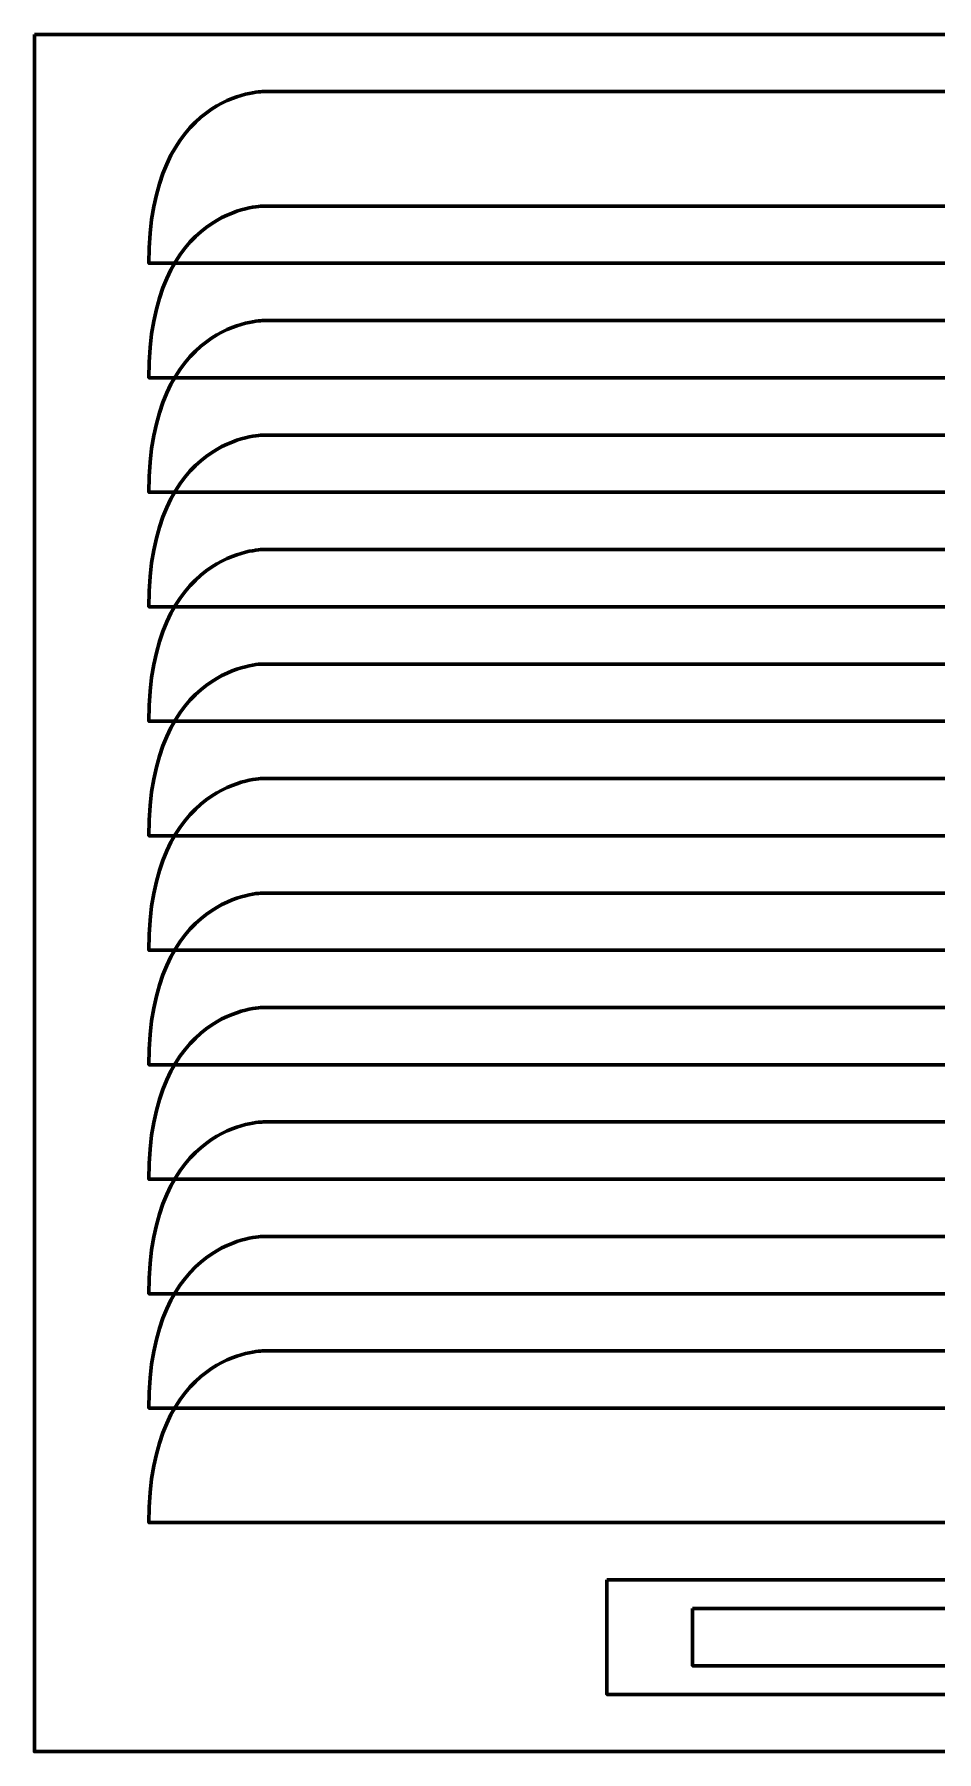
# Model space of a CAD drawing. Header units: millimetres. Extents: x -116965 to 323937, y 291661 to 566926.
# Drawn here: x -46919.1 to -46780.4, y 341448.8 to 341712.8 of the extents above; entities that cross this region are included whole.
import ezdxf

# ---------------------------------------------------------------- set-up
doc = ezdxf.new("R2010")
doc.units = ezdxf.units.MM
doc.layers.get('0').update_dxf_attribs({"lineweight": 18})
doc.layers.add('C00-00-00', color=7, linetype='Continuous')

# ---------------------------------------------------------------- blocks, each defined once
blk = doc.blocks.new('fan1')
at = {"layer": 'C00-00-00', "lineweight": 60}
for points in [[(66482.46, 350162.92), (66746.42, 350162.92), (66746.42, 349898.96), (66482.46, 349898.96)], [(66570.45, 349925.36), (66658.44, 349925.36), (66658.44, 349907.76), (66570.45, 349907.76)], [(66583.64, 349920.96), (66645.23, 349920.96), (66645.23, 349912.16), (66583.64, 349912.16)]]:
    blk.add_lwpolyline(points, close=True, dxfattribs=at)
for points in [[(66622.48, 350127.73), (66619.8, 350127.73), (66617.12, 350127.73), (66614.44, 350127.73), (66611.76, 350127.73), (66609.08, 350127.73), (66606.4, 350127.73), (66603.73, 350127.73), (66601.06, 350127.73), (66598.4, 350127.73), (66595.75, 350127.73), (66593.1, 350127.73), (66590.47, 350127.73), (66587.85, 350127.73), (66585.24, 350127.73), (66582.65, 350127.73), (66580.07, 350127.73), (66577.51, 350127.73), (66574.96, 350127.73), (66572.44, 350127.73), (66569.94, 350127.73), (66567.46, 350127.73), (66565, 350127.73), (66562.57, 350127.73), (66560.16, 350127.73), (66557.78, 350127.73), (66555.43, 350127.73), (66553.12, 350127.73), (66550.83, 350127.73), (66548.57, 350127.73), (66546.35, 350127.73), (66544.17, 350127.73), (66542.02, 350127.73), (66539.9, 350127.73), (66537.83, 350127.73), (66535.8, 350127.73), (66533.81, 350127.73), (66531.87, 350127.73), (66529.96, 350127.73), (66528.11, 350127.73), (66526.3, 350127.73), (66524.54, 350127.73), (66522.83, 350127.73), (66521.17, 350127.73), (66519.56, 350127.73), (66518.01, 350127.73), (66516.51, 350127.73), (66515.07, 350127.73), (66513.68, 350127.73), (66512.36, 350127.73), (66511.09, 350127.73), (66509.89, 350127.73), (66508.75, 350127.73), (66507.67, 350127.73), (66506.66, 350127.73), (66505.71, 350127.73), (66504.84, 350127.73), (66504.03, 350127.73), (66503.29, 350127.73), (66502.63, 350127.73), (66502.03, 350127.73), (66501.52, 350127.73), (66501.08, 350127.73), (66500.71, 350127.73), (66500.43, 350127.73), (66500.22, 350127.73), (66500.1, 350127.73), (66500.06, 350127.73), (66500.11, 350130.13), (66500.25, 350132.38), (66500.49, 350134.48), (66500.81, 350136.44), (66501.21, 350138.27), (66501.68, 350139.97), (66502.21, 350141.54), (66502.81, 350142.99), (66503.45, 350144.33), (66504.14, 350145.55), (66504.87, 350146.67), (66505.62, 350147.68), (66506.41, 350148.6), (66507.21, 350149.43), (66508.03, 350150.17), (66508.86, 350150.83), (66509.68, 350151.41), (66510.5, 350151.92), (66511.3, 350152.36), (66512.09, 350152.74), (66512.85, 350153.06), (66513.57, 350153.32), (66514.26, 350153.54), (66514.9, 350153.72), (66515.5, 350153.85), (66516.03, 350153.95), (66516.5, 350154.03), (66516.9, 350154.08), (66517.22, 350154.11), (66517.46, 350154.12), (66517.6, 350154.13), (66517.65, 350154.13), (66517.79, 350154.13), (66518.21, 350154.13), (66518.89, 350154.13), (66519.83, 350154.13), (66521.01, 350154.13), (66522.44, 350154.13), (66524.09, 350154.13), (66525.97, 350154.13), (66528.06, 350154.13), (66530.35, 350154.13), (66532.84, 350154.13), (66535.52, 350154.13), (66538.37, 350154.13), (66541.39, 350154.13), (66544.57, 350154.13), (66547.9, 350154.13), (66551.37, 350154.13), (66554.98, 350154.13), (66558.7, 350154.13), (66562.55, 350154.13), (66566.5, 350154.13), (66570.55, 350154.13), (66574.68, 350154.13), (66578.9, 350154.13), (66583.19, 350154.13), (66587.54, 350154.13), (66591.94, 350154.13), (66596.39, 350154.13), (66600.87, 350154.13), (66605.38, 350154.13), (66609.9, 350154.13), (66614.44, 350154.13), (66618.97, 350154.13), (66623.5, 350154.13)], [(66622.48, 350110.13), (66619.8, 350110.13), (66617.12, 350110.13), (66614.44, 350110.13), (66611.76, 350110.13), (66609.08, 350110.13), (66606.4, 350110.13), (66603.73, 350110.13), (66601.06, 350110.13), (66598.4, 350110.13), (66595.75, 350110.13), (66593.1, 350110.13), (66590.47, 350110.13), (66587.85, 350110.13), (66585.24, 350110.13), (66582.65, 350110.13), (66580.07, 350110.13), (66577.51, 350110.13), (66574.96, 350110.13), (66572.44, 350110.13), (66569.94, 350110.13), (66567.46, 350110.13), (66565, 350110.13), (66562.57, 350110.13), (66560.16, 350110.13), (66557.78, 350110.13), (66555.43, 350110.13), (66553.12, 350110.13), (66550.83, 350110.13), (66548.57, 350110.13), (66546.35, 350110.13), (66544.17, 350110.13), (66542.02, 350110.13), (66539.9, 350110.13), (66537.83, 350110.13), (66535.8, 350110.13), (66533.81, 350110.13), (66531.87, 350110.13), (66529.96, 350110.13), (66528.11, 350110.13), (66526.3, 350110.13), (66524.54, 350110.13), (66522.83, 350110.13), (66521.17, 350110.13), (66519.56, 350110.13), (66518.01, 350110.13), (66516.51, 350110.13), (66515.07, 350110.13), (66513.68, 350110.13), (66512.36, 350110.13), (66511.09, 350110.13), (66509.89, 350110.13), (66508.75, 350110.13), (66507.67, 350110.13), (66506.66, 350110.13), (66505.71, 350110.13), (66504.84, 350110.13), (66504.03, 350110.13), (66503.29, 350110.13), (66502.63, 350110.13), (66502.03, 350110.13), (66501.52, 350110.13), (66501.08, 350110.13), (66500.71, 350110.13), (66500.43, 350110.13), (66500.22, 350110.13), (66500.1, 350110.13), (66500.06, 350110.13), (66500.11, 350112.53), (66500.25, 350114.78), (66500.49, 350116.89), (66500.81, 350118.85), (66501.21, 350120.68), (66501.68, 350122.37), (66502.21, 350123.95), (66502.81, 350125.4), (66503.45, 350126.73), (66504.14, 350127.95), (66504.87, 350129.07), (66505.62, 350130.09), (66506.41, 350131.01), (66507.21, 350131.83), (66508.03, 350132.57), (66508.86, 350133.23), (66509.68, 350133.81), (66510.5, 350134.32), (66511.3, 350134.76), (66512.09, 350135.14), (66512.85, 350135.46), (66513.57, 350135.73), (66514.26, 350135.95), (66514.9, 350136.12), (66515.5, 350136.26), (66516.03, 350136.36), (66516.5, 350136.43), (66516.9, 350136.48), (66517.22, 350136.51), (66517.46, 350136.53), (66517.6, 350136.53), (66517.65, 350136.53), (66517.79, 350136.53), (66518.21, 350136.53), (66518.89, 350136.53), (66519.83, 350136.53), (66521.01, 350136.53), (66522.44, 350136.53), (66524.09, 350136.53), (66525.97, 350136.53), (66528.06, 350136.53), (66530.35, 350136.53), (66532.84, 350136.53), (66535.52, 350136.53), (66538.37, 350136.53), (66541.39, 350136.53), (66544.57, 350136.53), (66547.9, 350136.53), (66551.37, 350136.53), (66554.98, 350136.53), (66558.7, 350136.53), (66562.55, 350136.53), (66566.5, 350136.53), (66570.55, 350136.53), (66574.68, 350136.53), (66578.9, 350136.53), (66583.19, 350136.53), (66587.54, 350136.53), (66591.94, 350136.53), (66596.39, 350136.53), (66600.87, 350136.53), (66605.38, 350136.53), (66609.9, 350136.53), (66614.44, 350136.53), (66618.97, 350136.53), (66623.5, 350136.53)], [(66622.48, 350092.54), (66619.8, 350092.54), (66617.12, 350092.54), (66614.44, 350092.54), (66611.76, 350092.54), (66609.08, 350092.54), (66606.4, 350092.54), (66603.73, 350092.54), (66601.06, 350092.54), (66598.4, 350092.54), (66595.75, 350092.54), (66593.1, 350092.54), (66590.47, 350092.54), (66587.85, 350092.54), (66585.24, 350092.54), (66582.65, 350092.54), (66580.07, 350092.54), (66577.51, 350092.54), (66574.96, 350092.54), (66572.44, 350092.54), (66569.94, 350092.54), (66567.46, 350092.54), (66565, 350092.54), (66562.57, 350092.54), (66560.16, 350092.54), (66557.78, 350092.54), (66555.43, 350092.54), (66553.12, 350092.54), (66550.83, 350092.54), (66548.57, 350092.54), (66546.35, 350092.54), (66544.17, 350092.54), (66542.02, 350092.54), (66539.9, 350092.54), (66537.83, 350092.54), (66535.8, 350092.54), (66533.81, 350092.54), (66531.87, 350092.54), (66529.96, 350092.54), (66528.11, 350092.54), (66526.3, 350092.54), (66524.54, 350092.54), (66522.83, 350092.54), (66521.17, 350092.54), (66519.56, 350092.54), (66518.01, 350092.54), (66516.51, 350092.54), (66515.07, 350092.54), (66513.68, 350092.54), (66512.36, 350092.54), (66511.09, 350092.54), (66509.89, 350092.54), (66508.75, 350092.54), (66507.67, 350092.54), (66506.66, 350092.54), (66505.71, 350092.54), (66504.84, 350092.54), (66504.03, 350092.54), (66503.29, 350092.54), (66502.63, 350092.54), (66502.03, 350092.54), (66501.52, 350092.54), (66501.08, 350092.54), (66500.71, 350092.54), (66500.43, 350092.54), (66500.22, 350092.54), (66500.1, 350092.54), (66500.06, 350092.54), (66500.11, 350094.94), (66500.25, 350097.18), (66500.49, 350099.29), (66500.81, 350101.25), (66501.21, 350103.08), (66501.68, 350104.77), (66502.21, 350106.35), (66502.81, 350107.8), (66503.45, 350109.13), (66504.14, 350110.35), (66504.87, 350111.47), (66505.62, 350112.49), (66506.41, 350113.41), (66507.21, 350114.23), (66508.03, 350114.97), (66508.86, 350115.63), (66509.68, 350116.21), (66510.5, 350116.72), (66511.3, 350117.16), (66512.09, 350117.54), (66512.85, 350117.86), (66513.57, 350118.12), (66514.26, 350118.34), (66514.9, 350118.52), (66515.5, 350118.65), (66516.03, 350118.76), (66516.5, 350118.83), (66516.9, 350118.88), (66517.22, 350118.91), (66517.46, 350118.92), (66517.6, 350118.93), (66517.65, 350118.93), (66517.79, 350118.93), (66518.21, 350118.93), (66518.89, 350118.93), (66519.83, 350118.93), (66521.01, 350118.93), (66522.44, 350118.93), (66524.09, 350118.93), (66525.97, 350118.93), (66528.06, 350118.93), (66530.35, 350118.93), (66532.84, 350118.93), (66535.52, 350118.93), (66538.37, 350118.93), (66541.39, 350118.93), (66544.57, 350118.93), (66547.9, 350118.93), (66551.37, 350118.93), (66554.98, 350118.93), (66558.7, 350118.93), (66562.55, 350118.93), (66566.5, 350118.93), (66570.55, 350118.93), (66574.68, 350118.93), (66578.9, 350118.93), (66583.19, 350118.93), (66587.54, 350118.93), (66591.94, 350118.93), (66596.39, 350118.93), (66600.87, 350118.93), (66605.38, 350118.93), (66609.9, 350118.93), (66614.44, 350118.93), (66618.97, 350118.93), (66623.5, 350118.93)], [(66622.48, 350074.94), (66619.8, 350074.94), (66617.12, 350074.94), (66614.44, 350074.94), (66611.76, 350074.94), (66609.08, 350074.94), (66606.4, 350074.94), (66603.73, 350074.94), (66601.06, 350074.94), (66598.4, 350074.94), (66595.75, 350074.94), (66593.1, 350074.94), (66590.47, 350074.94), (66587.85, 350074.94), (66585.24, 350074.94), (66582.65, 350074.94), (66580.07, 350074.94), (66577.51, 350074.94), (66574.96, 350074.94), (66572.44, 350074.94), (66569.94, 350074.94), (66567.46, 350074.94), (66565, 350074.94), (66562.57, 350074.94), (66560.16, 350074.94), (66557.78, 350074.94), (66555.43, 350074.94), (66553.12, 350074.94), (66550.83, 350074.94), (66548.57, 350074.94), (66546.35, 350074.94), (66544.17, 350074.94), (66542.02, 350074.94), (66539.9, 350074.94), (66537.83, 350074.94), (66535.8, 350074.94), (66533.81, 350074.94), (66531.87, 350074.94), (66529.96, 350074.94), (66528.11, 350074.94), (66526.3, 350074.94), (66524.54, 350074.94), (66522.83, 350074.94), (66521.17, 350074.94), (66519.56, 350074.94), (66518.01, 350074.94), (66516.51, 350074.94), (66515.07, 350074.94), (66513.68, 350074.94), (66512.36, 350074.94), (66511.09, 350074.94), (66509.89, 350074.94), (66508.75, 350074.94), (66507.67, 350074.94), (66506.66, 350074.94), (66505.71, 350074.94), (66504.84, 350074.94), (66504.03, 350074.94), (66503.29, 350074.94), (66502.63, 350074.94), (66502.03, 350074.94), (66501.52, 350074.94), (66501.08, 350074.94), (66500.71, 350074.94), (66500.43, 350074.94), (66500.22, 350074.94), (66500.1, 350074.94), (66500.06, 350074.94), (66500.11, 350077.33), (66500.25, 350079.58), (66500.49, 350081.69), (66500.81, 350083.65), (66501.21, 350085.48), (66501.68, 350087.17), (66502.21, 350088.75), (66502.81, 350090.2), (66503.45, 350091.53), (66504.14, 350092.76), (66504.87, 350093.87), (66505.62, 350094.89), (66506.41, 350095.81), (66507.21, 350096.64), (66508.03, 350097.38), (66508.86, 350098.03), (66509.68, 350098.61), (66510.5, 350099.12), (66511.3, 350099.56), (66512.09, 350099.94), (66512.85, 350100.26), (66513.57, 350100.53), (66514.26, 350100.75), (66514.9, 350100.92), (66515.5, 350101.06), (66516.03, 350101.16), (66516.5, 350101.23), (66516.9, 350101.28), (66517.22, 350101.31), (66517.46, 350101.33), (66517.6, 350101.33), (66517.65, 350101.33), (66517.79, 350101.33), (66518.21, 350101.33), (66518.89, 350101.33), (66519.83, 350101.33), (66521.01, 350101.33), (66522.44, 350101.33), (66524.09, 350101.33), (66525.97, 350101.33), (66528.06, 350101.33), (66530.35, 350101.33), (66532.84, 350101.33), (66535.52, 350101.33), (66538.37, 350101.33), (66541.39, 350101.33), (66544.57, 350101.33), (66547.9, 350101.33), (66551.37, 350101.33), (66554.98, 350101.33), (66558.7, 350101.33), (66562.55, 350101.33), (66566.5, 350101.33), (66570.55, 350101.33), (66574.68, 350101.33), (66578.9, 350101.33), (66583.19, 350101.33), (66587.54, 350101.33), (66591.94, 350101.33), (66596.39, 350101.33), (66600.87, 350101.33), (66605.38, 350101.33), (66609.9, 350101.33), (66614.44, 350101.33), (66618.97, 350101.33), (66623.5, 350101.33)], [(66622.48, 350057.34), (66619.8, 350057.34), (66617.12, 350057.34), (66614.44, 350057.34), (66611.76, 350057.34), (66609.08, 350057.34), (66606.4, 350057.34), (66603.73, 350057.34), (66601.06, 350057.34), (66598.4, 350057.34), (66595.75, 350057.34), (66593.1, 350057.34), (66590.47, 350057.34), (66587.85, 350057.34), (66585.24, 350057.34), (66582.65, 350057.34), (66580.07, 350057.34), (66577.51, 350057.34), (66574.96, 350057.34), (66572.44, 350057.34), (66569.94, 350057.34), (66567.46, 350057.34), (66565, 350057.34), (66562.57, 350057.34), (66560.16, 350057.34), (66557.78, 350057.34), (66555.43, 350057.34), (66553.12, 350057.34), (66550.83, 350057.34), (66548.57, 350057.34), (66546.35, 350057.34), (66544.17, 350057.34), (66542.02, 350057.34), (66539.9, 350057.34), (66537.83, 350057.34), (66535.8, 350057.34), (66533.81, 350057.34), (66531.87, 350057.34), (66529.96, 350057.34), (66528.11, 350057.34), (66526.3, 350057.34), (66524.54, 350057.34), (66522.83, 350057.34), (66521.17, 350057.34), (66519.56, 350057.34), (66518.01, 350057.34), (66516.51, 350057.34), (66515.07, 350057.34), (66513.68, 350057.34), (66512.36, 350057.34), (66511.09, 350057.34), (66509.89, 350057.34), (66508.75, 350057.34), (66507.67, 350057.34), (66506.66, 350057.34), (66505.71, 350057.34), (66504.84, 350057.34), (66504.03, 350057.34), (66503.29, 350057.34), (66502.63, 350057.34), (66502.03, 350057.34), (66501.52, 350057.34), (66501.08, 350057.34), (66500.71, 350057.34), (66500.43, 350057.34), (66500.22, 350057.34), (66500.1, 350057.34), (66500.06, 350057.34), (66500.11, 350059.74), (66500.25, 350061.99), (66500.49, 350064.09), (66500.81, 350066.05), (66501.21, 350067.88), (66501.68, 350069.58), (66502.21, 350071.15), (66502.81, 350072.6), (66503.45, 350073.94), (66504.14, 350075.16), (66504.87, 350076.28), (66505.62, 350077.29), (66506.41, 350078.21), (66507.21, 350079.04), (66508.03, 350079.78), (66508.86, 350080.44), (66509.68, 350081.02), (66510.5, 350081.53), (66511.3, 350081.97), (66512.09, 350082.35), (66512.85, 350082.67), (66513.57, 350082.93), (66514.26, 350083.15), (66514.9, 350083.32), (66515.5, 350083.46), (66516.03, 350083.56), (66516.5, 350083.64), (66516.9, 350083.69), (66517.22, 350083.72), (66517.46, 350083.73), (66517.6, 350083.74), (66517.65, 350083.74), (66517.79, 350083.74), (66518.21, 350083.74), (66518.89, 350083.74), (66519.83, 350083.74), (66521.01, 350083.74), (66522.44, 350083.74), (66524.09, 350083.74), (66525.97, 350083.74), (66528.06, 350083.74), (66530.35, 350083.74), (66532.84, 350083.74), (66535.52, 350083.74), (66538.37, 350083.74), (66541.39, 350083.74), (66544.57, 350083.74), (66547.9, 350083.74), (66551.37, 350083.74), (66554.98, 350083.74), (66558.7, 350083.74), (66562.55, 350083.74), (66566.5, 350083.74), (66570.55, 350083.74), (66574.68, 350083.74), (66578.9, 350083.74), (66583.19, 350083.74), (66587.54, 350083.74), (66591.94, 350083.74), (66596.39, 350083.74), (66600.87, 350083.74), (66605.38, 350083.74), (66609.9, 350083.74), (66614.44, 350083.74), (66618.97, 350083.74), (66623.5, 350083.74)], [(66622.48, 350039.74), (66619.8, 350039.74), (66617.12, 350039.74), (66614.44, 350039.74), (66611.76, 350039.74), (66609.08, 350039.74), (66606.4, 350039.74), (66603.73, 350039.74), (66601.06, 350039.74), (66598.4, 350039.74), (66595.75, 350039.74), (66593.1, 350039.74), (66590.47, 350039.74), (66587.85, 350039.74), (66585.24, 350039.74), (66582.65, 350039.74), (66580.07, 350039.74), (66577.51, 350039.74), (66574.96, 350039.74), (66572.44, 350039.74), (66569.94, 350039.74), (66567.46, 350039.74), (66565, 350039.74), (66562.57, 350039.74), (66560.16, 350039.74), (66557.78, 350039.74), (66555.43, 350039.74), (66553.12, 350039.74), (66550.83, 350039.74), (66548.57, 350039.74), (66546.35, 350039.74), (66544.17, 350039.74), (66542.02, 350039.74), (66539.9, 350039.74), (66537.83, 350039.74), (66535.8, 350039.74), (66533.81, 350039.74), (66531.87, 350039.74), (66529.96, 350039.74), (66528.11, 350039.74), (66526.3, 350039.74), (66524.54, 350039.74), (66522.83, 350039.74), (66521.17, 350039.74), (66519.56, 350039.74), (66518.01, 350039.74), (66516.51, 350039.74), (66515.07, 350039.74), (66513.68, 350039.74), (66512.36, 350039.74), (66511.09, 350039.74), (66509.89, 350039.74), (66508.75, 350039.74), (66507.67, 350039.74), (66506.66, 350039.74), (66505.71, 350039.74), (66504.84, 350039.74), (66504.03, 350039.74), (66503.29, 350039.74), (66502.63, 350039.74), (66502.03, 350039.74), (66501.52, 350039.74), (66501.08, 350039.74), (66500.71, 350039.74), (66500.43, 350039.74), (66500.22, 350039.74), (66500.1, 350039.74), (66500.06, 350039.74), (66500.11, 350042.14), (66500.25, 350044.39), (66500.49, 350046.49), (66500.81, 350048.46), (66501.21, 350050.28), (66501.68, 350051.98), (66502.21, 350053.55), (66502.81, 350055), (66503.45, 350056.34), (66504.14, 350057.56), (66504.87, 350058.68), (66505.62, 350059.7), (66506.41, 350060.62), (66507.21, 350061.44), (66508.03, 350062.18), (66508.86, 350062.84), (66509.68, 350063.42), (66510.5, 350063.93), (66511.3, 350064.37), (66512.09, 350064.75), (66512.85, 350065.07), (66513.57, 350065.34), (66514.26, 350065.55), (66514.9, 350065.73), (66515.5, 350065.86), (66516.03, 350065.97), (66516.5, 350066.04), (66516.9, 350066.09), (66517.22, 350066.12), (66517.46, 350066.13), (66517.6, 350066.14), (66517.65, 350066.14), (66517.79, 350066.14), (66518.21, 350066.14), (66518.89, 350066.14), (66519.83, 350066.14), (66521.01, 350066.14), (66522.44, 350066.14), (66524.09, 350066.14), (66525.97, 350066.14), (66528.06, 350066.14), (66530.35, 350066.14), (66532.84, 350066.14), (66535.52, 350066.14), (66538.37, 350066.14), (66541.39, 350066.14), (66544.57, 350066.14), (66547.9, 350066.14), (66551.37, 350066.14), (66554.98, 350066.14), (66558.7, 350066.14), (66562.55, 350066.14), (66566.5, 350066.14), (66570.55, 350066.14), (66574.68, 350066.14), (66578.9, 350066.14), (66583.19, 350066.14), (66587.54, 350066.14), (66591.94, 350066.14), (66596.39, 350066.14), (66600.87, 350066.14), (66605.38, 350066.14), (66609.9, 350066.14), (66614.44, 350066.14), (66618.97, 350066.14), (66623.5, 350066.14)], [(66622.48, 350022.15), (66619.8, 350022.15), (66617.12, 350022.15), (66614.44, 350022.15), (66611.76, 350022.15), (66609.08, 350022.15), (66606.4, 350022.15), (66603.73, 350022.15), (66601.06, 350022.15), (66598.4, 350022.15), (66595.75, 350022.15), (66593.1, 350022.15), (66590.47, 350022.15), (66587.85, 350022.15), (66585.24, 350022.15), (66582.65, 350022.15), (66580.07, 350022.15), (66577.51, 350022.15), (66574.96, 350022.15), (66572.44, 350022.15), (66569.94, 350022.15), (66567.46, 350022.15), (66565, 350022.15), (66562.57, 350022.15), (66560.16, 350022.15), (66557.78, 350022.15), (66555.43, 350022.15), (66553.12, 350022.15), (66550.83, 350022.15), (66548.57, 350022.15), (66546.35, 350022.15), (66544.17, 350022.15), (66542.02, 350022.15), (66539.9, 350022.15), (66537.83, 350022.15), (66535.8, 350022.15), (66533.81, 350022.15), (66531.87, 350022.15), (66529.96, 350022.15), (66528.11, 350022.15), (66526.3, 350022.15), (66524.54, 350022.15), (66522.83, 350022.15), (66521.17, 350022.15), (66519.56, 350022.15), (66518.01, 350022.15), (66516.51, 350022.15), (66515.07, 350022.15), (66513.68, 350022.15), (66512.36, 350022.15), (66511.09, 350022.15), (66509.89, 350022.15), (66508.75, 350022.15), (66507.67, 350022.15), (66506.66, 350022.15), (66505.71, 350022.15), (66504.84, 350022.15), (66504.03, 350022.15), (66503.29, 350022.15), (66502.63, 350022.15), (66502.03, 350022.15), (66501.52, 350022.15), (66501.08, 350022.15), (66500.71, 350022.15), (66500.43, 350022.15), (66500.22, 350022.15), (66500.1, 350022.15), (66500.06, 350022.15), (66500.11, 350024.55), (66500.25, 350026.79), (66500.49, 350028.9), (66500.81, 350030.86), (66501.21, 350032.69), (66501.68, 350034.39), (66502.21, 350035.96), (66502.81, 350037.41), (66503.45, 350038.74), (66504.14, 350039.97), (66504.87, 350041.08), (66505.62, 350042.1), (66506.41, 350043.02), (66507.21, 350043.85), (66508.03, 350044.59), (66508.86, 350045.25), (66509.68, 350045.83), (66510.5, 350046.33), (66511.3, 350046.77), (66512.09, 350047.15), (66512.85, 350047.47), (66513.57, 350047.74), (66514.26, 350047.96), (66514.9, 350048.13), (66515.5, 350048.27), (66516.03, 350048.37), (66516.5, 350048.44), (66516.9, 350048.49), (66517.22, 350048.52), (66517.46, 350048.54), (66517.6, 350048.54), (66517.65, 350048.54), (66517.79, 350048.54), (66518.21, 350048.54), (66518.89, 350048.54), (66519.83, 350048.54), (66521.01, 350048.54), (66522.44, 350048.54), (66524.09, 350048.54), (66525.97, 350048.54), (66528.06, 350048.54), (66530.35, 350048.54), (66532.84, 350048.54), (66535.52, 350048.54), (66538.37, 350048.54), (66541.39, 350048.54), (66544.57, 350048.54), (66547.9, 350048.54), (66551.37, 350048.54), (66554.98, 350048.54), (66558.7, 350048.54), (66562.55, 350048.54), (66566.5, 350048.54), (66570.55, 350048.54), (66574.68, 350048.54), (66578.9, 350048.54), (66583.19, 350048.54), (66587.54, 350048.54), (66591.94, 350048.54), (66596.39, 350048.54), (66600.87, 350048.54), (66605.38, 350048.54), (66609.9, 350048.54), (66614.44, 350048.54), (66618.97, 350048.54), (66623.5, 350048.54)], [(66622.48, 350004.55), (66619.8, 350004.55), (66617.12, 350004.55), (66614.44, 350004.55), (66611.76, 350004.55), (66609.08, 350004.55), (66606.4, 350004.55), (66603.73, 350004.55), (66601.06, 350004.55), (66598.4, 350004.55), (66595.75, 350004.55), (66593.1, 350004.55), (66590.47, 350004.55), (66587.85, 350004.55), (66585.24, 350004.55), (66582.65, 350004.55), (66580.07, 350004.55), (66577.51, 350004.55), (66574.96, 350004.55), (66572.44, 350004.55), (66569.94, 350004.55), (66567.46, 350004.55), (66565, 350004.55), (66562.57, 350004.55), (66560.16, 350004.55), (66557.78, 350004.55), (66555.43, 350004.55), (66553.12, 350004.55), (66550.83, 350004.55), (66548.57, 350004.55), (66546.35, 350004.55), (66544.17, 350004.55), (66542.02, 350004.55), (66539.9, 350004.55), (66537.83, 350004.55), (66535.8, 350004.55), (66533.81, 350004.55), (66531.87, 350004.55), (66529.96, 350004.55), (66528.11, 350004.55), (66526.3, 350004.55), (66524.54, 350004.55), (66522.83, 350004.55), (66521.17, 350004.55), (66519.56, 350004.55), (66518.01, 350004.55), (66516.51, 350004.55), (66515.07, 350004.55), (66513.68, 350004.55), (66512.36, 350004.55), (66511.09, 350004.55), (66509.89, 350004.55), (66508.75, 350004.55), (66507.67, 350004.55), (66506.66, 350004.55), (66505.71, 350004.55), (66504.84, 350004.55), (66504.03, 350004.55), (66503.29, 350004.55), (66502.63, 350004.55), (66502.03, 350004.55), (66501.52, 350004.55), (66501.08, 350004.55), (66500.71, 350004.55), (66500.43, 350004.55), (66500.22, 350004.55), (66500.1, 350004.55), (66500.06, 350004.55), (66500.11, 350006.95), (66500.25, 350009.2), (66500.49, 350011.3), (66500.81, 350013.26), (66501.21, 350015.09), (66501.68, 350016.79), (66502.21, 350018.36), (66502.81, 350019.81), (66503.45, 350021.14), (66504.14, 350022.37), (66504.87, 350023.48), (66505.62, 350024.5), (66506.41, 350025.42), (66507.21, 350026.24), (66508.03, 350026.99), (66508.86, 350027.64), (66509.68, 350028.22), (66510.5, 350028.73), (66511.3, 350029.17), (66512.09, 350029.55), (66512.85, 350029.87), (66513.57, 350030.14), (66514.26, 350030.35), (66514.9, 350030.53), (66515.5, 350030.67), (66516.03, 350030.77), (66516.5, 350030.84), (66516.9, 350030.89), (66517.22, 350030.92), (66517.46, 350030.94), (66517.6, 350030.94), (66517.65, 350030.94), (66517.79, 350030.94), (66518.21, 350030.94), (66518.89, 350030.94), (66519.83, 350030.94), (66521.01, 350030.94), (66522.44, 350030.94), (66524.09, 350030.94), (66525.97, 350030.94), (66528.06, 350030.94), (66530.35, 350030.94), (66532.84, 350030.94), (66535.52, 350030.94), (66538.37, 350030.94), (66541.39, 350030.94), (66544.57, 350030.94), (66547.9, 350030.94), (66551.37, 350030.94), (66554.98, 350030.94), (66558.7, 350030.94), (66562.55, 350030.94), (66566.5, 350030.94), (66570.55, 350030.94), (66574.68, 350030.94), (66578.9, 350030.94), (66583.19, 350030.94), (66587.54, 350030.94), (66591.94, 350030.94), (66596.39, 350030.94), (66600.87, 350030.94), (66605.38, 350030.94), (66609.9, 350030.94), (66614.44, 350030.94), (66618.97, 350030.94), (66623.5, 350030.94)], [(66622.48, 349986.95), (66619.8, 349986.95), (66617.12, 349986.95), (66614.44, 349986.95), (66611.76, 349986.95), (66609.08, 349986.95), (66606.4, 349986.95), (66603.73, 349986.95), (66601.06, 349986.95), (66598.4, 349986.95), (66595.75, 349986.95), (66593.1, 349986.95), (66590.47, 349986.95), (66587.85, 349986.95), (66585.24, 349986.95), (66582.65, 349986.95), (66580.07, 349986.95), (66577.51, 349986.95), (66574.96, 349986.95), (66572.44, 349986.95), (66569.94, 349986.95), (66567.46, 349986.95), (66565, 349986.95), (66562.57, 349986.95), (66560.16, 349986.95), (66557.78, 349986.95), (66555.43, 349986.95), (66553.12, 349986.95), (66550.83, 349986.95), (66548.57, 349986.95), (66546.35, 349986.95), (66544.17, 349986.95), (66542.02, 349986.95), (66539.9, 349986.95), (66537.83, 349986.95), (66535.8, 349986.95), (66533.81, 349986.95), (66531.87, 349986.95), (66529.96, 349986.95), (66528.11, 349986.95), (66526.3, 349986.95), (66524.54, 349986.95), (66522.83, 349986.95), (66521.17, 349986.95), (66519.56, 349986.95), (66518.01, 349986.95), (66516.51, 349986.95), (66515.07, 349986.95), (66513.68, 349986.95), (66512.36, 349986.95), (66511.09, 349986.95), (66509.89, 349986.95), (66508.75, 349986.95), (66507.67, 349986.95), (66506.66, 349986.95), (66505.71, 349986.95), (66504.84, 349986.95), (66504.03, 349986.95), (66503.29, 349986.95), (66502.63, 349986.95), (66502.03, 349986.95), (66501.52, 349986.95), (66501.08, 349986.95), (66500.71, 349986.95), (66500.43, 349986.95), (66500.22, 349986.95), (66500.1, 349986.95), (66500.06, 349986.95), (66500.11, 349989.35), (66500.25, 349991.59), (66500.49, 349993.7), (66500.81, 349995.66), (66501.21, 349997.49), (66501.68, 349999.19), (66502.21, 350000.76), (66502.81, 350002.21), (66503.45, 350003.54), (66504.14, 350004.77), (66504.87, 350005.89), (66505.62, 350006.9), (66506.41, 350007.82), (66507.21, 350008.65), (66508.03, 350009.39), (66508.86, 350010.05), (66509.68, 350010.63), (66510.5, 350011.14), (66511.3, 350011.58), (66512.09, 350011.95), (66512.85, 350012.27), (66513.57, 350012.54), (66514.26, 350012.76), (66514.9, 350012.93), (66515.5, 350013.07), (66516.03, 350013.17), (66516.5, 350013.25), (66516.9, 350013.29), (66517.22, 350013.32), (66517.46, 350013.34), (66517.6, 350013.34), (66517.65, 350013.35), (66517.79, 350013.35), (66518.21, 350013.35), (66518.89, 350013.35), (66519.83, 350013.35), (66521.01, 350013.35), (66522.44, 350013.35), (66524.09, 350013.35), (66525.97, 350013.35), (66528.06, 350013.35), (66530.35, 350013.35), (66532.84, 350013.35), (66535.52, 350013.35), (66538.37, 350013.35), (66541.39, 350013.35), (66544.57, 350013.35), (66547.9, 350013.35), (66551.37, 350013.35), (66554.98, 350013.35), (66558.7, 350013.35), (66562.55, 350013.35), (66566.5, 350013.35), (66570.55, 350013.35), (66574.68, 350013.35), (66578.9, 350013.35), (66583.19, 350013.35), (66587.54, 350013.35), (66591.94, 350013.35), (66596.39, 350013.35), (66600.87, 350013.35), (66605.38, 350013.35), (66609.9, 350013.35), (66614.44, 350013.35), (66618.97, 350013.35), (66623.5, 350013.35)], [(66622.48, 349969.35), (66619.8, 349969.35), (66617.12, 349969.35), (66614.44, 349969.35), (66611.76, 349969.35), (66609.08, 349969.35), (66606.4, 349969.35), (66603.73, 349969.35), (66601.06, 349969.35), (66598.4, 349969.35), (66595.75, 349969.35), (66593.1, 349969.35), (66590.47, 349969.35), (66587.85, 349969.35), (66585.24, 349969.35), (66582.65, 349969.35), (66580.07, 349969.35), (66577.51, 349969.35), (66574.96, 349969.35), (66572.44, 349969.35), (66569.94, 349969.35), (66567.46, 349969.35), (66565, 349969.35), (66562.57, 349969.35), (66560.16, 349969.35), (66557.78, 349969.35), (66555.43, 349969.35), (66553.12, 349969.35), (66550.83, 349969.35), (66548.57, 349969.35), (66546.35, 349969.35), (66544.17, 349969.35), (66542.02, 349969.35), (66539.9, 349969.35), (66537.83, 349969.35), (66535.8, 349969.35), (66533.81, 349969.35), (66531.87, 349969.35), (66529.96, 349969.35), (66528.11, 349969.35), (66526.3, 349969.35), (66524.54, 349969.35), (66522.83, 349969.35), (66521.17, 349969.35), (66519.56, 349969.35), (66518.01, 349969.35), (66516.51, 349969.35), (66515.07, 349969.35), (66513.68, 349969.35), (66512.36, 349969.35), (66511.09, 349969.35), (66509.89, 349969.35), (66508.75, 349969.35), (66507.67, 349969.35), (66506.66, 349969.35), (66505.71, 349969.35), (66504.84, 349969.35), (66504.03, 349969.35), (66503.29, 349969.35), (66502.63, 349969.35), (66502.03, 349969.35), (66501.52, 349969.35), (66501.08, 349969.35), (66500.71, 349969.35), (66500.43, 349969.35), (66500.22, 349969.35), (66500.1, 349969.35), (66500.06, 349969.35), (66500.11, 349971.75), (66500.25, 349974), (66500.49, 349976.1), (66500.81, 349978.07), (66501.21, 349979.89), (66501.68, 349981.59), (66502.21, 349983.16), (66502.81, 349984.61), (66503.45, 349985.95), (66504.14, 349987.17), (66504.87, 349988.29), (66505.62, 349989.3), (66506.41, 349990.22), (66507.21, 349991.05), (66508.03, 349991.79), (66508.86, 349992.45), (66509.68, 349993.03), (66510.5, 349993.54), (66511.3, 349993.98), (66512.09, 349994.36), (66512.85, 349994.68), (66513.57, 349994.94), (66514.26, 349995.16), (66514.9, 349995.34), (66515.5, 349995.47), (66516.03, 349995.58), (66516.5, 349995.65), (66516.9, 349995.7), (66517.22, 349995.73), (66517.46, 349995.74), (66517.6, 349995.75), (66517.65, 349995.75), (66517.79, 349995.75), (66518.21, 349995.75), (66518.89, 349995.75), (66519.83, 349995.75), (66521.01, 349995.75), (66522.44, 349995.75), (66524.09, 349995.75), (66525.97, 349995.75), (66528.06, 349995.75), (66530.35, 349995.75), (66532.84, 349995.75), (66535.52, 349995.75), (66538.37, 349995.75), (66541.39, 349995.75), (66544.57, 349995.75), (66547.9, 349995.75), (66551.37, 349995.75), (66554.98, 349995.75), (66558.7, 349995.75), (66562.55, 349995.75), (66566.5, 349995.75), (66570.55, 349995.75), (66574.68, 349995.75), (66578.9, 349995.75), (66583.19, 349995.75), (66587.54, 349995.75), (66591.94, 349995.75), (66596.39, 349995.75), (66600.87, 349995.75), (66605.38, 349995.75), (66609.9, 349995.75), (66614.44, 349995.75), (66618.97, 349995.75), (66623.5, 349995.75)], [(66622.48, 349951.76), (66619.8, 349951.76), (66617.12, 349951.76), (66614.44, 349951.76), (66611.76, 349951.76), (66609.08, 349951.76), (66606.4, 349951.76), (66603.73, 349951.76), (66601.06, 349951.76), (66598.4, 349951.76), (66595.75, 349951.76), (66593.1, 349951.76), (66590.47, 349951.76), (66587.85, 349951.76), (66585.24, 349951.76), (66582.65, 349951.76), (66580.07, 349951.76), (66577.51, 349951.76), (66574.96, 349951.76), (66572.44, 349951.76), (66569.94, 349951.76), (66567.46, 349951.76), (66565, 349951.76), (66562.57, 349951.76), (66560.16, 349951.76), (66557.78, 349951.76), (66555.43, 349951.76), (66553.12, 349951.76), (66550.83, 349951.76), (66548.57, 349951.76), (66546.35, 349951.76), (66544.17, 349951.76), (66542.02, 349951.76), (66539.9, 349951.76), (66537.83, 349951.76), (66535.8, 349951.76), (66533.81, 349951.76), (66531.87, 349951.76), (66529.96, 349951.76), (66528.11, 349951.76), (66526.3, 349951.76), (66524.54, 349951.76), (66522.83, 349951.76), (66521.17, 349951.76), (66519.56, 349951.76), (66518.01, 349951.76), (66516.51, 349951.76), (66515.07, 349951.76), (66513.68, 349951.76), (66512.36, 349951.76), (66511.09, 349951.76), (66509.89, 349951.76), (66508.75, 349951.76), (66507.67, 349951.76), (66506.66, 349951.76), (66505.71, 349951.76), (66504.84, 349951.76), (66504.03, 349951.76), (66503.29, 349951.76), (66502.63, 349951.76), (66502.03, 349951.76), (66501.52, 349951.76), (66501.08, 349951.76), (66500.71, 349951.76), (66500.43, 349951.76), (66500.22, 349951.76), (66500.1, 349951.76), (66500.06, 349951.76), (66500.11, 349954.15), (66500.25, 349956.4), (66500.49, 349958.51), (66500.81, 349960.47), (66501.21, 349962.3), (66501.68, 349963.99), (66502.21, 349965.57), (66502.81, 349967.02), (66503.45, 349968.35), (66504.14, 349969.58), (66504.87, 349970.69), (66505.62, 349971.71), (66506.41, 349972.63), (66507.21, 349973.46), (66508.03, 349974.2), (66508.86, 349974.85), (66509.68, 349975.43), (66510.5, 349975.94), (66511.3, 349976.38), (66512.09, 349976.76), (66512.85, 349977.08), (66513.57, 349977.35), (66514.26, 349977.57), (66514.9, 349977.74), (66515.5, 349977.88), (66516.03, 349977.98), (66516.5, 349978.05), (66516.9, 349978.1), (66517.22, 349978.13), (66517.46, 349978.15), (66517.6, 349978.15), (66517.65, 349978.15), (66517.79, 349978.15), (66518.21, 349978.15), (66518.89, 349978.15), (66519.83, 349978.15), (66521.01, 349978.15), (66522.44, 349978.15), (66524.09, 349978.15), (66525.97, 349978.15), (66528.06, 349978.15), (66530.35, 349978.15), (66532.84, 349978.15), (66535.52, 349978.15), (66538.37, 349978.15), (66541.39, 349978.15), (66544.57, 349978.15), (66547.9, 349978.15), (66551.37, 349978.15), (66554.98, 349978.15), (66558.7, 349978.15), (66562.55, 349978.15), (66566.5, 349978.15), (66570.55, 349978.15), (66574.68, 349978.15), (66578.9, 349978.15), (66583.19, 349978.15), (66587.54, 349978.15), (66591.94, 349978.15), (66596.39, 349978.15), (66600.87, 349978.15), (66605.38, 349978.15), (66609.9, 349978.15), (66614.44, 349978.15), (66618.97, 349978.15), (66623.5, 349978.15)], [(66622.48, 349934.16), (66619.8, 349934.16), (66617.12, 349934.16), (66614.44, 349934.16), (66611.76, 349934.16), (66609.08, 349934.16), (66606.4, 349934.16), (66603.73, 349934.16), (66601.06, 349934.16), (66598.4, 349934.16), (66595.75, 349934.16), (66593.1, 349934.16), (66590.47, 349934.16), (66587.85, 349934.16), (66585.24, 349934.16), (66582.65, 349934.16), (66580.07, 349934.16), (66577.51, 349934.16), (66574.96, 349934.16), (66572.44, 349934.16), (66569.94, 349934.16), (66567.46, 349934.16), (66565, 349934.16), (66562.57, 349934.16), (66560.16, 349934.16), (66557.78, 349934.16), (66555.43, 349934.16), (66553.12, 349934.16), (66550.83, 349934.16), (66548.57, 349934.16), (66546.35, 349934.16), (66544.17, 349934.16), (66542.02, 349934.16), (66539.9, 349934.16), (66537.83, 349934.16), (66535.8, 349934.16), (66533.81, 349934.16), (66531.87, 349934.16), (66529.96, 349934.16), (66528.11, 349934.16), (66526.3, 349934.16), (66524.54, 349934.16), (66522.83, 349934.16), (66521.17, 349934.16), (66519.56, 349934.16), (66518.01, 349934.16), (66516.51, 349934.16), (66515.07, 349934.16), (66513.68, 349934.16), (66512.36, 349934.16), (66511.09, 349934.16), (66509.89, 349934.16), (66508.75, 349934.16), (66507.67, 349934.16), (66506.66, 349934.16), (66505.71, 349934.16), (66504.84, 349934.16), (66504.03, 349934.16), (66503.29, 349934.16), (66502.63, 349934.16), (66502.03, 349934.16), (66501.52, 349934.16), (66501.08, 349934.16), (66500.71, 349934.16), (66500.43, 349934.16), (66500.22, 349934.16), (66500.1, 349934.16), (66500.06, 349934.16), (66500.11, 349936.56), (66500.25, 349938.81), (66500.49, 349940.91), (66500.81, 349942.87), (66501.21, 349944.7), (66501.68, 349946.4), (66502.21, 349947.97), (66502.81, 349949.42), (66503.45, 349950.76), (66504.14, 349951.98), (66504.87, 349953.1), (66505.62, 349954.11), (66506.41, 349955.03), (66507.21, 349955.86), (66508.03, 349956.6), (66508.86, 349957.26), (66509.68, 349957.84), (66510.5, 349958.35), (66511.3, 349958.79), (66512.09, 349959.17), (66512.85, 349959.48), (66513.57, 349959.75), (66514.26, 349959.97), (66514.9, 349960.14), (66515.5, 349960.28), (66516.03, 349960.38), (66516.5, 349960.46), (66516.9, 349960.51), (66517.22, 349960.54), (66517.46, 349960.55), (66517.6, 349960.56), (66517.65, 349960.56), (66517.79, 349960.56), (66518.21, 349960.56), (66518.89, 349960.56), (66519.83, 349960.56), (66521.01, 349960.56), (66522.44, 349960.56), (66524.09, 349960.56), (66525.97, 349960.56), (66528.06, 349960.56), (66530.35, 349960.56), (66532.84, 349960.56), (66535.52, 349960.56), (66538.37, 349960.56), (66541.39, 349960.56), (66544.57, 349960.56), (66547.9, 349960.56), (66551.37, 349960.56), (66554.98, 349960.56), (66558.7, 349960.56), (66562.55, 349960.56), (66566.5, 349960.56), (66570.55, 349960.56), (66574.68, 349960.56), (66578.9, 349960.56), (66583.19, 349960.56), (66587.54, 349960.56), (66591.94, 349960.56), (66596.39, 349960.56), (66600.87, 349960.56), (66605.38, 349960.56), (66609.9, 349960.56), (66614.44, 349960.56), (66618.97, 349960.56), (66623.5, 349960.56)]]:
    blk.add_lwpolyline(points, dxfattribs=at)

msp = doc.modelspace()

# ---------------------------------------------------------------- block references
at = {"lineweight": -3}
msp.add_blockref('fan1', (-113401.589781, -8450.1675), dxfattribs=at)

doc.saveas('drawing.dxf')
